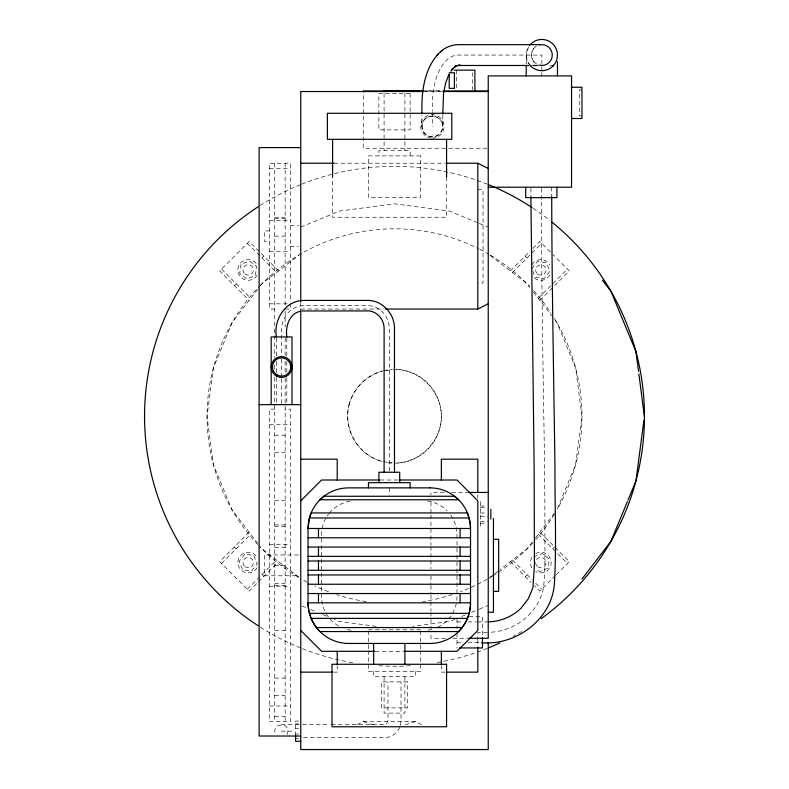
<?xml version="1.0" encoding="UTF-8"?>
<svg xmlns="http://www.w3.org/2000/svg" width="789" height="789" viewBox="0 0 789 789"><rect width="100%" height="100%" fill="white"/><g stroke="black" fill="none" stroke-linecap="round" stroke-linejoin="round"><path stroke-width="0.59" stroke-dasharray="3.94 2.96" d="M421.957 126.418C421.602 111.21 446.712 114.513 442.432 129.12C441.021 134.515 435.045 137.957 429.67 136.477C420.133 133.933 421.602 122.117 421.957 114.652M526.233 64.165L526.766 51.029L529.567 45.644M400.457 725.318L401.009 721.215L401.009 681.854M287.009 734.421C292.709 721.905 270.045 721.905 275.736 734.421M557.32 508.875L575.576 464.8L581.966 416.276L575.576 367.763L556.847 322.543L554.628 319.653M399.757 727.389C397.291 733.425 391.078 737.666 384.549 737.676L302.424 737.676M257.678 289.277L232.153 322.543L213.424 367.763L207.034 416.276L213.424 464.8L232.153 510.01L257.678 543.276M260.449 285.667L261.938 283.724L298.844 255.409M532.279 542.033L527.062 548.838L499.792 569.757M535.267 538.137L554.628 512.899M531.796 268.674L537.417 261.504L546.442 262.786L549.834 271.248L544.213 278.418L535.198 277.136L532.644 270.795M261.918 257.924L263.763 256.08M234.422 285.657L236.266 283.823M249.156 532.171L219.697 561.63L249.156 591.079L278.606 561.63M510.394 270.933L529.449 251.869M532.92 248.407L539.844 241.473L551.994 253.624M221.531 563.464L250.754 534.252M512.475 272.53L541.688 243.318M247.312 589.245L276.525 560.022M538.246 298.301L567.469 269.088M539.844 300.392L553.05 287.186M554.578 285.657L569.303 270.933L552.862 254.482M552.734 548.74L554.578 546.895M525.237 576.473L527.082 574.639M555.446 575.487L539.844 591.079L534.646 585.882M556.294 574.639L569.303 561.63L539.844 532.171M490.156 577.154L494.013 574.195M494.979 573.455L498.826 570.496M536.135 46.462C529.833 50.21 530.109 60.368 536.441 63.968A10.415 10.415 0 0 1 536.086 46.403M357.003 724.687L363.256 721.56L415.33 721.56L421.582 724.687M300.767 227.104L339.507 211.058L394.5 203.818L449.493 211.058L478.272 222.981M455.026 619.207L449.493 621.495L412.834 626.328M461.664 616.456L466.092 614.621M471.625 612.333L478.272 609.581M479.377 609.118L488.233 605.449M533.64 556.975L542.102 553.572L549.272 559.194L547.99 568.218L539.538 571.621L535.948 568.81M405.29 724.904L415.33 721.56M386.008 370.534L394.5 369.41A46.867 46.867 0 0 1 441.367 416.276C441.524 441.357 419.58 463.301 394.5 463.143A46.867 46.867 0 0 0 441.367 416.276C441.485 391.729 420.369 369.765 395.713 369.568M551.827 65.674L549.667 65.911M581.966 89.847L579.363 89.847L579.363 115.884L581.966 115.884M425.33 90.952L426.415 90.952M427.411 90.952L432.392 90.952M433.24 90.952L434.315 90.952M435.39 90.952L439.66 90.952M422.49 90.972L443.319 90.972M424.521 91.524L441.672 91.524M487.01 148.253L363.256 148.253L363.256 90.972M333.964 163.224L444.621 163.224M269.522 168.432L290.352 168.432M477.818 189.261L483.026 189.261L483.026 282.995L477.818 282.995M274.73 217.251L285.145 217.251M274.73 218.602L285.145 218.602M269.522 220.506L290.352 220.506M290.352 225.713L298.449 225.713M269.522 230.921L264.315 230.921L264.315 241.335L269.522 241.335M274.73 236.128L285.145 236.128M290.352 246.543L298.449 246.543M269.522 251.75L290.352 251.75M269.522 303.824L287.226 303.824M274.73 309.032L269.522 309.032L269.522 163.224L290.352 163.224L290.352 301.684M285.145 309.032L290.352 309.032L290.352 302.897M300.767 309.032L384.371 309.032M274.73 409.146L269.522 409.146L269.522 721.59L290.352 721.59L290.352 409.146L285.145 409.146M269.522 424.768L290.352 424.768M274.73 435.183L285.145 435.183M274.73 452.62L285.145 452.62M380.101 480.008L398.484 480.008M444.355 492.464L430.952 492.464L430.952 494.95M451.673 492.464L467.512 492.464M274.73 500.275L285.145 500.275M480.422 506.025L487.119 506.025M480.422 507.662L487.119 507.662M480.422 512.968L487.119 512.968M480.422 516.253L488.233 516.253M480.422 521.549L488.233 521.549M480.422 523.196L487.119 523.196M274.73 524.932L285.145 524.932M274.73 526.283L285.145 526.283M269.522 544.538L290.352 544.538M274.73 547.329L285.145 547.329M298.449 554.953L264.315 554.953L264.315 575.783L298.449 575.783M274.73 565.368L285.145 565.368M274.73 583.406L285.145 583.406M274.73 585.487L285.145 585.487M269.522 586.197L290.352 586.197M469.12 616.702L482.473 616.702L482.473 637.532M456.989 621.91L463.113 621.91M468.015 621.91L476.595 621.91M477.818 621.929L486.961 621.929M368.463 629.78L420.537 629.78M274.73 630.46L285.145 630.46M487.286 632.324L477.818 632.324L477.818 639.06M445.578 638.271L430.952 638.271L430.952 633.36M452.886 638.271L467.512 638.271M456.989 642.739L463.113 642.739M468.015 642.739L480.264 642.719M375.199 651.31L403.386 651.31M333.569 672.139L337.219 672.139L337.219 666.015M445.016 672.139L441.367 672.139L441.367 666.015M274.73 678.106L285.145 678.106M274.73 695.553L285.145 695.553M269.522 705.968L290.352 705.968M274.73 716.382L285.145 716.382M298.686 721.067L295.559 721.067L295.559 735.062M295.559 723.908L298.686 723.908M281.377 724.657L299.317 724.657M302.424 724.657L330.127 724.657M331.35 724.657L384.125 724.657L386.551 723.888L387.991 720.791L387.991 681.854M295.559 728.326L298.686 728.326M281.377 731.166L291.792 731.166M295.559 734.007L298.686 734.007M295.559 738.425L298.686 738.425M383.582 461.703L392.074 462.827M376.166 626.328L339.507 621.495L333.974 619.207M363.256 721.56L373.296 724.904M479.377 223.435L488.233 227.104M301.871 605.913L306.3 607.747M310.728 609.581L315.156 611.416M322.908 614.621L327.336 616.456M490.156 255.409L527.062 283.724L529.902 287.423M298.844 577.154L261.938 548.838L260.449 546.895M525.119 256.198L526.963 258.042M278.606 270.933L249.156 241.473L219.697 270.933L249.156 300.392M247.312 243.318L276.525 272.53M538.246 534.252L567.469 563.464M221.531 269.088L250.754 298.301M512.475 560.022L532.24 579.787M535.672 583.229L541.688 589.245M510.394 561.63L531.253 582.489M262.037 574.51L263.881 576.355M234.303 547.014L236.148 548.858M530.741 66.02L528.324 62.883L526.766 59.116L526.233 55.072M533.453 292.058L551.679 315.797M551.718 187.21L551.718 196.747M541.856 64.165L541.856 55.072L457.955 55.072A49.155 25.583 -90 0 0 432.372 104.227L432.372 111.239M541.856 66.641L541.856 71.276M541.856 72.43L541.856 75.902M541.303 188.403L541.303 208.69A459.129 21.855 90 0 0 541.698 261.968L541.895 281.387A1431.364 68.14 -90 0 0 544.006 428.161A324.18 15.435 -90 0 1 544.923 538.345L544.923 556.876A162.011 73.13 -90 0 1 543.621 587.371L543.088 590.113A57.636 56.335 0 0 1 490.541 632.236M530.889 188.403L530.889 196.767M480.422 501.587L480.422 527.624M477.818 494.703L477.818 498.382M477.818 639.218L477.818 646.408M472.286 72.588L472.286 89.739M456.989 618.793L456.989 628.281M456.989 633.33L456.989 647.947M456.663 70.142L456.663 89.739M446.574 177.071L446.574 217.251L332.593 217.251L332.593 177.071M442.787 115.411L442.787 126.418A10.415 10.415 0 0 1 427.165 135.442A10.415 10.415 0 0 1 427.165 117.403A10.415 10.415 0 0 1 442.787 126.418M432.372 112.403L432.372 126.418M430.952 502.228L430.952 513.817M430.952 514.98L430.952 545.327M430.952 546.501L430.952 568.899M430.952 575.98L430.952 584.235M430.952 585.408L430.952 593.614M430.952 594.788L430.952 611.11M430.952 612.274L430.952 616.919M430.952 619.237L430.952 628.498M420.537 631.003L420.537 649.386M420.537 650.609L420.537 671.439L368.463 671.439L368.463 650.609M415.33 671.439L415.33 676.646L373.67 676.646L373.67 671.439M410.122 155.906L410.122 150.699L378.878 150.699L378.878 155.906M404.915 93.418L404.915 150.699M404.915 676.646L404.915 713.098L384.085 713.098L384.085 676.646M389.293 471.013L389.293 328.766A23.157 21.767 90 0 0 367.526 305.609L304.13 305.609A23.966 22.536 90 0 0 281.594 329.585L281.594 357.881M389.293 487.868L389.293 494.94M384.085 93.418L384.085 150.699M368.463 631.003L368.463 649.386M300.767 302.236L300.767 310.294M286.801 338.175L286.801 356.638M286.801 361.559L286.801 372.635M286.801 377.556L286.801 403.406M285.145 163.224L285.145 306.546M285.145 310.787L285.145 326.902M285.145 337.87L285.145 356.608M285.145 361.244L285.145 372.595M285.145 378.473L285.145 721.59M281.594 359.113L281.594 377.566M281.594 378.799L281.594 404.639M276.387 338.175L276.387 356.638M276.387 361.559L276.387 372.635M276.387 377.556L276.387 403.406M274.73 163.224L274.73 357.555M274.73 364.942L274.73 370.14M274.73 377.25L274.73 721.59M431.356 138.095A11.717 11.717 0 0 1 422.579 119.987A11.717 11.717 0 0 1 442.678 120.865A11.717 11.717 0 0 1 432.372 138.134M392.064 463.084A46.867 46.867 0 0 1 385.949 462.354M383.553 370.712A46.867 46.867 0 0 1 392.064 369.479M530.119 65.379A15.622 15.622 0 0 1 528.324 47.261M521.588 631.516A249.955 249.955 0 0 1 513.057 636.328M487.277 648.38A249.955 249.955 0 0 1 436.327 662.711M410.467 665.719A249.955 249.955 0 0 1 378.533 665.719M352.673 662.711A249.955 249.955 0 0 1 301.723 648.38M300.57 647.907A249.955 249.955 0 0 1 260.084 627.018M260.084 205.544A249.955 249.955 0 0 1 300.57 184.646M301.723 184.182A249.955 249.955 0 0 1 487.277 184.182M533.048 208.237A249.955 249.955 0 0 1 550.091 220.654M554.361 318.361A187.466 187.466 0 0 1 557.458 508.954M554.361 514.191A187.466 187.466 0 0 1 533.778 541.757M532.95 542.664A187.466 187.466 0 0 1 493.45 575.497M492.415 576.138A187.466 187.466 0 0 1 488.233 578.633M487.178 579.234A187.466 187.466 0 0 1 460.5 591.74M452.383 594.581A187.466 187.466 0 0 1 422.638 601.622M366.362 601.622A187.466 187.466 0 0 1 336.617 594.581M328.5 591.74A187.466 187.466 0 0 1 314.86 585.99M307.168 582.164A187.466 187.466 0 0 1 301.822 579.234M298.666 577.4A187.466 187.466 0 0 1 258.545 545.347M257.707 544.459A187.466 187.466 0 0 1 259.384 286.328M260.232 285.45A187.466 187.466 0 0 1 478.558 248.713M479.653 249.275A187.466 187.466 0 0 1 488.233 253.93M490.334 255.153A187.466 187.466 0 0 1 529.616 286.328M533.778 290.796A187.466 187.466 0 0 1 551.077 313.194M549.775 275.134A10.346 10.346 0 0 1 532.338 275.894M531.855 264.788A10.346 10.346 0 0 1 549.775 264.788M257.145 275.134A10.346 10.346 0 0 1 241.533 277.886A10.346 10.346 0 0 1 241.533 262.037A10.346 10.346 0 0 1 257.145 264.788M257.145 567.764A10.346 10.346 0 0 1 241.533 570.516A10.346 10.346 0 0 1 241.533 554.667A10.346 10.346 0 0 1 257.145 557.419M535.642 553.631A10.346 10.346 0 0 1 551.166 562.596A10.346 10.346 0 0 1 535.642 571.552M531.855 567.764A10.346 10.346 0 0 1 531.855 557.419M351.026 630.194A33.848 33.848 0 0 1 346.687 629.326M338.52 625.943A33.848 33.848 0 0 1 321.596 596.632L321.596 534.686A33.848 33.848 0 0 1 328.589 514.073M427.559 501.123A33.848 33.848 0 0 1 447.077 510.749M450.657 514.961A33.848 33.848 0 0 1 456.989 534.686L456.989 596.632A33.848 33.848 0 0 1 437.106 627.462M431.899 629.326A33.848 33.848 0 0 1 427.559 630.194M329.279 513.205A33.848 33.848 0 0 1 351.026 501.123M349.231 404.146C342.584 428.338 358.098 455.204 382.369 461.545A46.867 46.867 0 0 1 382.369 371.008C366.5 375.544 353.768 388.277 349.231 404.146M241.01 264.335L239.728 273.359L246.898 278.981L255.36 275.588L256.642 266.564L249.462 260.942L241.01 264.335M244.787 554.144L239.166 561.314L242.558 569.766L251.583 571.049L257.204 563.879L253.802 555.426L244.787 554.144M410.122 93.418L378.878 93.418L378.878 129.869L410.122 129.869L410.122 93.418M420.537 155.906L368.463 155.906L368.463 197.566L420.537 197.566L420.537 155.906M407.518 681.854L381.481 681.854L381.481 707.891L407.518 707.891L407.518 681.854M537.605 274.059A5.207 5.207 0 0 0 545.968 270.696A5.207 5.207 0 0 0 538.877 265.134A5.207 5.207 0 0 0 537.605 274.059M244.975 274.059A5.207 5.207 0 0 0 253.338 270.696A5.207 5.207 0 0 0 246.237 265.134A5.207 5.207 0 0 0 244.975 274.059M244.975 566.689A5.207 5.207 0 0 0 253.338 563.326A5.207 5.207 0 0 0 246.237 557.764A5.207 5.207 0 0 0 244.975 566.689M537.605 566.689A5.207 5.207 0 0 0 545.968 563.326A5.207 5.207 0 0 0 538.877 557.764A5.207 5.207 0 0 0 537.605 566.689"/><path stroke-width="1.18" d="M643.883 420.596L635.934 480.974L628.014 500.108M644.396 416.691L638.863 373.848M309.446 517.979L308.055 528.482L308.055 602.826C308.095 613.487 312.444 623.981 319.949 631.555L458.636 631.555C466.141 623.981 470.491 613.487 470.53 602.826L470.53 528.482L470.185 523.186L467.433 512.939L311.152 512.939L309.446 517.979L469.139 517.979M627.413 501.557L610.962 541.254L582.006 578.988M448.783 74.807L445.844 82.362L443.566 92.915L442.787 114.188M552.902 66.118L553.395 65.487L552.902 65.566M438.516 53.721C423.792 69.58 421.356 92.747 421.957 113.468M450.913 71.227L453.261 68.199L451.811 69.59L456.831 65.595L454.799 66.542L457.403 65.546M300.767 500.837L321.596 480.008L379.45 480.008M440.518 51.837C445.134 47.301 451.574 44.904 457.985 44.657L529.301 44.657M437.057 55.112L442.077 50.348M385.604 309.032L477.818 309.032L488.233 303.824M299.712 311.448C289.287 314.012 285.263 326.488 286.801 336.942M456.052 65.724L460.224 65.191L457.916 65.487L528.847 65.487M301.98 310.974L369.42 310.905C378.365 312.345 384.263 320.255 384.105 328.914L384.105 472.246M488.056 621.86C500.315 621.712 512.347 616.663 521.115 608.112L528.324 598.752L532.989 587.519L534.429 564.322L534.153 468.735L530.889 196.767M531.401 44.657L539.39 44.657M532.871 65.487L537.654 65.487M454.06 70.142L474.889 70.142L474.889 90.972M449.207 72.746L454.415 72.746L454.415 88.368L449.207 88.368L449.207 73.939M571.552 87.244L581.966 87.244L581.966 118.488L571.552 118.488M383.868 90.952L387.922 90.952M388.918 90.952L393.908 90.952M394.293 90.952L399.638 90.952M399.796 90.952L404.027 90.952M404.422 90.952L408.169 90.952M409.037 90.952L414.215 90.952M414.541 90.952L419.511 90.952M422.145 90.952L423.229 90.952M363.256 90.972L423.811 90.972M443.319 90.972L488.233 90.972M423.298 91.524L300.767 91.524L300.767 301.506M442.895 91.524L488.233 91.524M300.767 147.602L259.108 147.602L259.108 736.029L300.767 736.029M300.767 163.224L333.964 163.224M445.854 163.224L477.818 163.224L488.233 168.432M488.233 187.21L571.552 187.21L571.552 75.902L488.233 75.902L488.233 638.271L468.735 638.271M259.108 404.639L300.767 404.639M300.767 459.178L337.219 459.178L337.219 480.008M399.135 480.008L456.989 480.008L477.818 500.837L477.818 630.48L456.989 651.31L404.067 651.31M468.735 492.464L488.233 492.464M308.055 537.782L470.53 537.782M493.441 539.331L498.648 539.331L498.648 591.405L493.441 591.405M308.055 547.073L470.53 547.073M308.055 556.363L470.53 556.363M308.055 561.009L470.53 561.009M308.055 570.309L470.53 570.309M308.055 574.954L470.53 574.954M308.055 584.245L470.53 584.245M308.055 593.535L470.53 593.535M488.233 612.234L493.441 612.234L493.441 518.501M309.446 613.339L469.139 613.339M311.152 618.369L467.433 618.369M316.448 627.561L462.137 627.561M481.497 642.719C516.282 645.875 552.399 618.852 554.411 583.081C556.659 544.943 554.756 506.696 554.983 468.528C553.77 377.931 551.886 287.344 551.718 196.747M459.415 647.947L482.473 647.947L482.473 637.532M374.519 651.31L321.596 651.31L300.767 630.48M300.767 672.139L332.356 672.139M446.229 672.139L477.818 672.139L477.818 647.641M300.767 741.265L295.559 741.265L295.559 735.22M530.81 65.566L530.316 65.487L530.81 66.118A15.622 15.622 0 0 0 553.375 65.625A15.622 15.622 0 0 0 551.896 43.109A15.622 15.622 0 0 0 529.458 45.565M602.362 280.095L610.962 291.299L635.934 351.588L638.548 371.412M635.461 350.444L635.934 351.598M557.478 61.621L557.478 75.902M556.926 187.21L556.926 197.625L525.681 197.625L525.681 187.21M526.233 65.487L526.233 75.902M490.837 509.398L490.837 519.113M488.233 642.345L488.233 749.55L300.767 749.55L300.767 310.097M477.818 163.224L477.818 309.032M477.818 492.257L477.818 459.178L441.367 459.178L441.367 480.008M460.115 528.482L460.115 537.782M460.115 547.073L460.115 556.363M460.115 561.009L460.115 570.309M460.115 574.954L460.115 584.245M460.115 593.535L460.115 602.826M446.574 139.318L446.574 177.071M441.367 651.31L441.367 664.792M410.122 487.868L410.122 482.661L368.463 482.661L368.463 487.868M404.915 643.449L404.915 664.279M399.707 482.661L399.707 472.246L378.878 472.246L378.878 482.661M394.48 472.246L394.48 328.609C394.776 314.042 382.409 300.165 367.526 300.422L303.824 300.422C285.352 300.284 273.398 319.88 276.387 336.942M373.67 643.449L373.67 664.279M337.219 651.31L337.219 664.792M332.593 139.318L332.593 177.071M318.47 528.482L318.47 537.782M318.47 547.073L318.47 556.363M318.47 561.009L318.47 570.309M318.47 574.954L318.47 584.245M318.47 593.535L318.47 602.826M292.009 404.639L292.009 336.942L271.179 336.942L271.179 404.639M539.4 44.953A10.415 10.415 0 0 1 552.27 55.319A10.415 10.415 0 0 1 538.926 65.063M552.024 222.202A249.955 249.955 0 0 1 541.185 618.665M499.812 642.966A249.955 249.955 0 0 1 488.43 647.907M258.013 625.677A249.955 249.955 0 0 1 258.013 206.876M488.43 184.646A249.955 249.955 0 0 1 532.023 207.556M323.954 496.261L319.949 499.762L458.636 499.762L454.632 496.261L323.954 496.261M451.781 113.281L327.386 113.281L327.386 139.318L451.781 139.318L451.781 113.281M429.906 487.868L348.679 487.868A40.614 40.614 0 0 0 308.055 528.482L470.53 528.482A40.614 40.614 0 0 0 429.906 487.868M470.53 602.826L308.055 602.826A40.614 40.614 0 0 0 348.679 643.449L429.906 643.449A40.614 40.614 0 0 0 470.53 602.826M446.574 664.279L332.011 664.279L332.011 726.768L446.574 726.768L446.574 664.279M276.387 376.028A10.415 10.415 0 0 0 292.009 367.003A10.415 10.415 0 0 0 276.387 357.989A10.415 10.415 0 0 0 276.387 376.028M277.038 374.893A9.113 9.113 0 0 0 290.707 367.003A9.113 9.113 0 0 0 277.038 359.113A9.113 9.113 0 0 0 277.038 374.893"/></g></svg>
